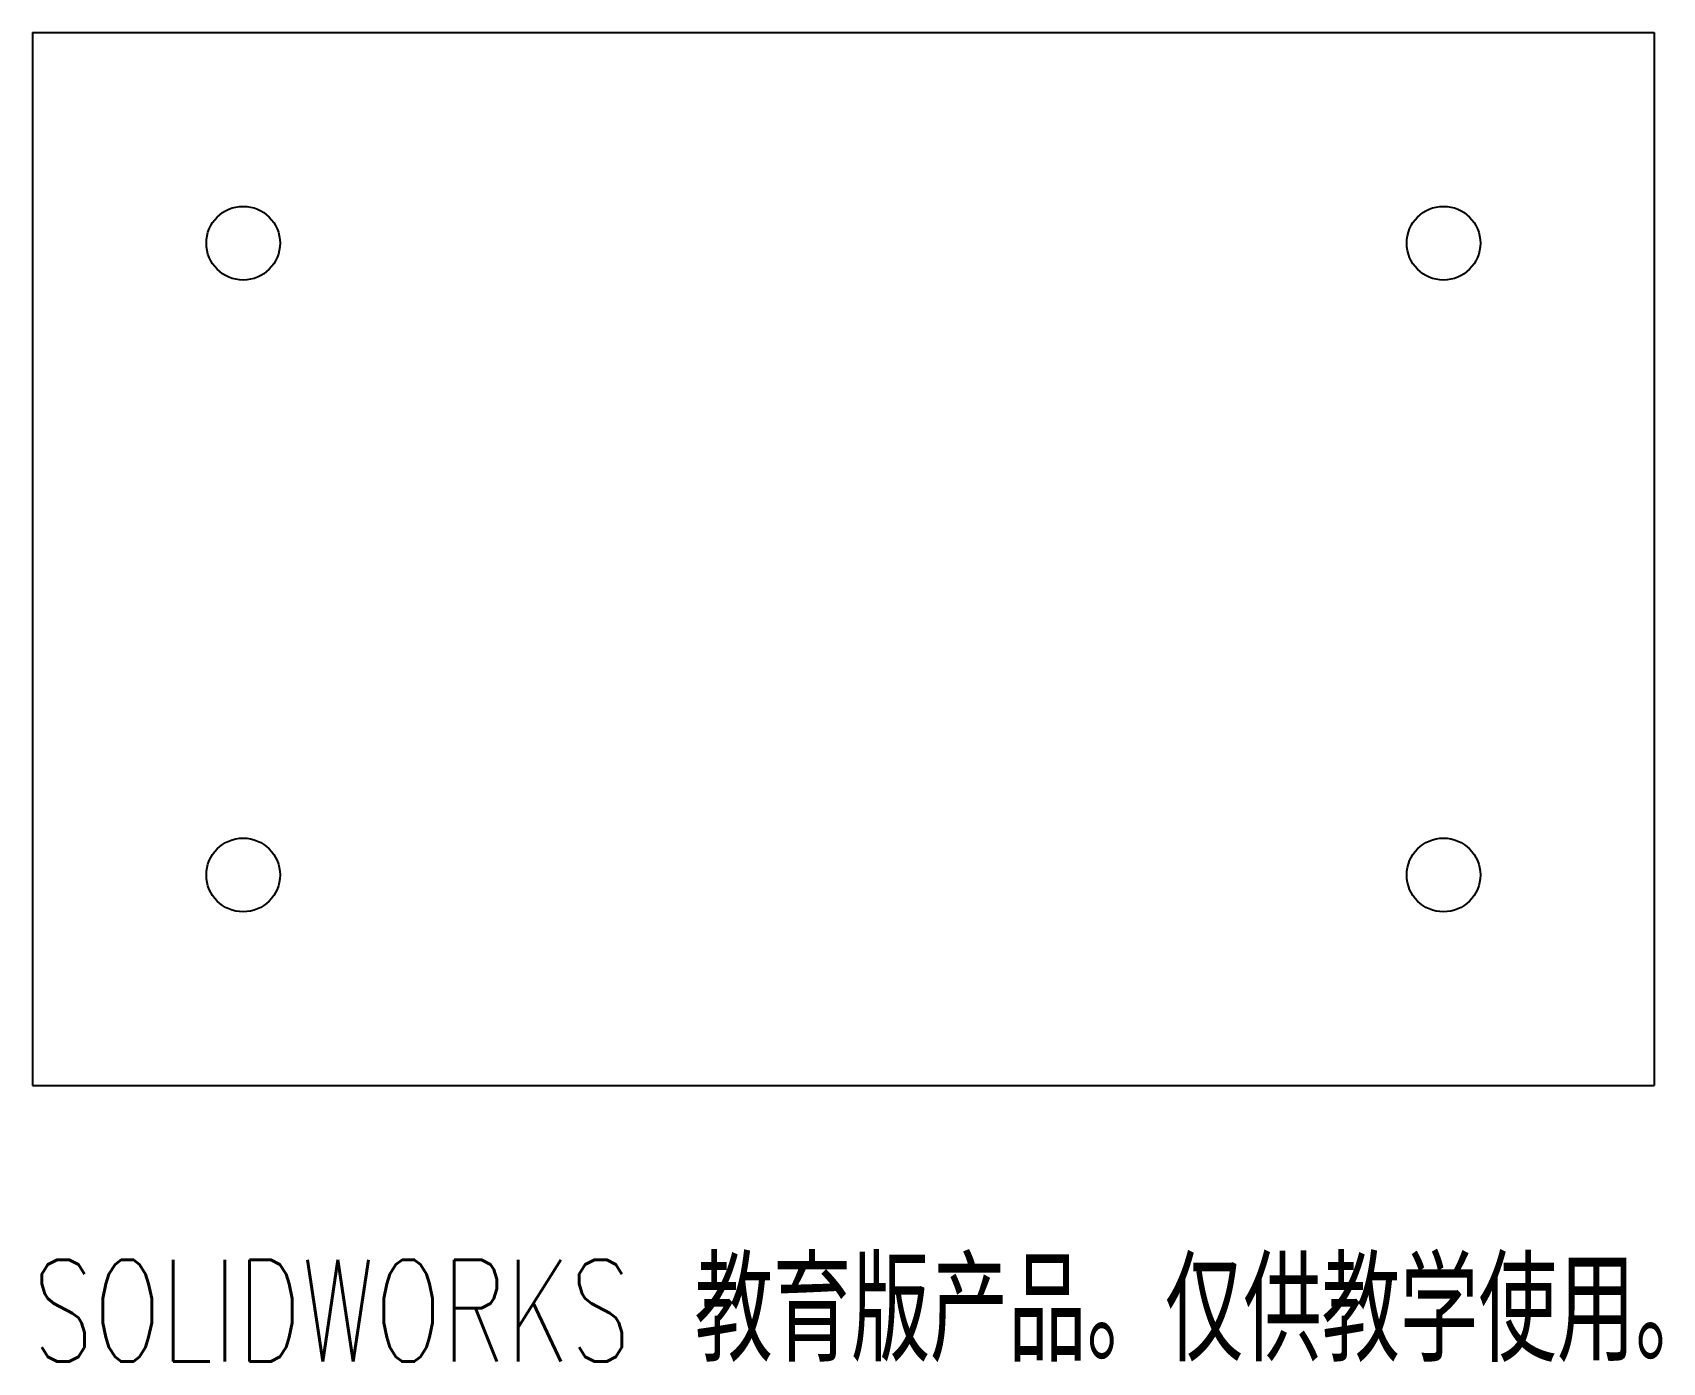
# Model space of a CAD drawing. Header units: millimetres. Extents: x -38.5 to 38.9, y -38.1 to 25.
import ezdxf

# ---------------------------------------------------------------- set-up
doc = ezdxf.new("R2010")
doc.units = ezdxf.units.MM
doc.styles.add('SLDTEXTSTYLE0', font='TXT', dxfattribs={"width": 0.7, "bigfont": 'bigfont'})

msp = doc.modelspace()

# ---------------------------------------------------------------- linework, layer by layer
at = {"color": 7, "linetype": 'Continuous', "lineweight": 25}
for p, q in [((-38.5, 25), (38.5, 25)), ((-38.5, 25), (-38.5, -25)), ((38.5, 25), (38.5, -25)), ((-38.5, -25), (38.5, -25))]:
    msp.add_line(p, q, dxfattribs=at)
for centre in [(-28.5, 15), (28.5, 15), (-28.5, -15), (28.5, -15)]:
    msp.add_circle(centre, 1.75, dxfattribs=at)

# ---------------------------------------------------------------- texts
at = {"color": 7, "linetype": 'Continuous', "insert": (-38.5, -33.27), "char_height": 4.83362, "attachment_point": 1, "style": 'SLDTEXTSTYLE0'}
msp.add_mtext('SOLIDWORKS 教育版产品。仅供教学使用。', dxfattribs=at)

doc.saveas('drawing.dxf')
